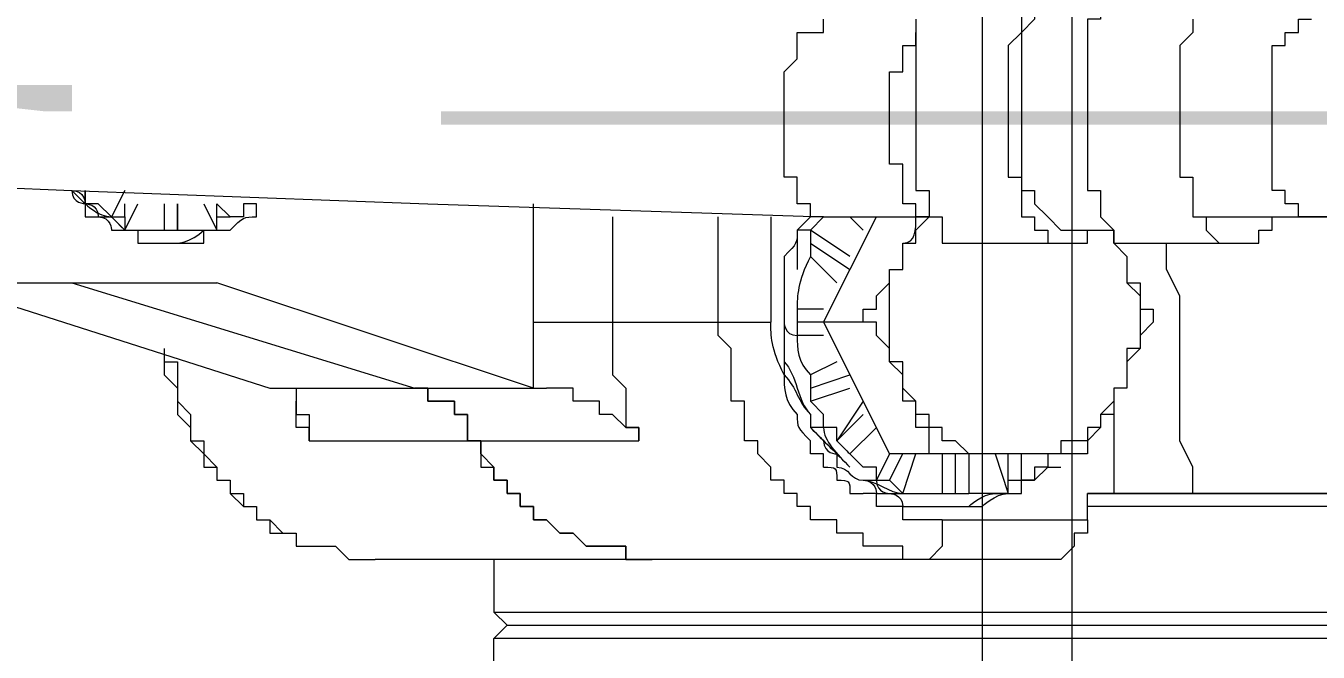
# Model space of a CAD drawing. Header units: millimetres. Extents: x 25083 to 52777, y 24772 to 45779.
# Drawn here: x 38416.02 to 38452.41, y 33511.3 to 33528.96 of the extents above; entities that cross this region are included whole.
import ezdxf

# ---------------------------------------------------------------- set-up
doc = ezdxf.new("R2010")
doc.units = ezdxf.units.MM
doc.layers.add('小车', color=7, linetype='Continuous')
doc.styles.get("Standard").update_dxf_attribs({"font": ''})
doc.styles.get('Standard').set_extended_font_data('SimSun')
doc.dimstyles.new('15', dxfattribs={"dimtxt": 15, "dimasz": 10, "dimexe": 2, "dimexo": 1, "dimgap": 1, "dimtad": 1, "dimdsep": 46, "dimtxsty": 'Standard', "dimcen": 2.5, "dimadec": 0, "dimazin": 0, "dimtfac": 1, "dimtmove": 2, "dimatfit": 3, "dimfxl": 1, "dimtolj": 1, "dimarcsym": 0})
doc.dimstyles.new('ISO-25', dxfattribs={"dimtxt": 2.5, "dimasz": 2.5, "dimexe": 1.25, "dimexo": 0.625, "dimtad": 1, "dimtxsty": 'Standard', "dimcen": 2.5, "dimadec": 0, "dimazin": 0, "dimtfac": 1, "dimtmove": 0, "dimatfit": 3, "dimfxl": 1, "dimarcsym": 0})

# ---------------------------------------------------------------- blocks, each defined once
blk = doc.blocks.new('*D925')
at = {"color": 0, "lineweight": -2}
for p, q in [((29677.862, 34881.662), (29677.862, 32448.293)), ((40733.017, 34757.645), (40733.017, 32448.293)), ((29680.362, 32449.543), (40730.517, 32449.543))]:
    blk.add_line(p, q, dxfattribs=at)
at = {"color": 0}
for points in [[(29680.362, 32449.96), (29680.362, 32449.127), (29677.862, 32449.543)], [(40730.517, 32449.127), (40730.517, 32449.96), (40733.017, 32449.543)]]:
    blk.add_solid(points, dxfattribs=at)
at = {"layer": 'DEFPOINTS', "color": 0}
for p in [(29677.862, 34882.287), (40733.017, 34758.27), (40733.017, 32449.543)]:
    blk.add_point(p, dxfattribs=at)
at = {"color": 0, "insert": (35205.439, 32451.628), "char_height": 2.5, "attachment_point": 5}
blk.add_mtext('11055,15', dxfattribs=at)
blk = doc.blocks.new('zw$D2F4')
h = blk.add_hatch(color=7)
edge = h.paths.add_edge_path(flags=0)
edge.add_spline(control_points=[(347.221, 1052.431), (347.221, 1052.431), (347.221, 1063.201), (347.221, 1063.201), (347.221, 1063.201), (346.849, 1063.201), (346.849, 1063.201), (346.849, 1063.201), (346.849, 1052.431), (346.849, 1052.431), (346.849, 1052.431), (347.221, 1052.431), (347.221, 1052.431), (347.221, 1052.431), (347.221, 1052.431), (347.221, 1052.431)], knot_values=[0, 0, 0, 0, 1, 1, 1, 2, 2, 2, 3, 3, 3, 4, 4, 4, 5, 5, 5, 5], degree=3, periodic=0)
edge = h.paths.add_edge_path(flags=0)
edge.add_spline(control_points=[(347.963, 1073.599), (347.963, 1073.599), (347.963, 1077.684), (347.963, 1077.684), (347.963, 1077.684), (348.335, 1082.883), (348.335, 1082.883), (348.335, 1082.883), (348.335, 1087.711), (348.335, 1087.711), (348.335, 1087.711), (348.706, 1092.167), (348.706, 1092.167), (348.706, 1092.167), (348.706, 1095.88), (348.706, 1095.88), (348.706, 1095.88), (349.077, 1098.851), (349.077, 1098.851), (349.077, 1098.851), (349.077, 1101.451), (349.077, 1101.451), (349.077, 1101.451), (348.335, 1101.451), (348.335, 1101.451), (348.335, 1101.451), (348.335, 1098.851), (348.335, 1098.851), (348.335, 1098.851), (348.335, 1098.851), (348.335, 1098.851), (348.335, 1098.851), (348.335, 1092.167), (348.335, 1092.167), (348.335, 1092.167), (347.963, 1087.711), (347.963, 1087.711), (347.963, 1087.711), (347.592, 1082.883), (347.592, 1082.883), (347.592, 1082.883), (347.592, 1077.684), (347.592, 1077.684), (347.592, 1077.684), (347.221, 1074.342), (347.221, 1074.342), (347.221, 1074.342), (347.221, 1073.599), (347.221, 1073.599), (347.221, 1073.599), (347.963, 1073.599), (347.963, 1073.599), (347.963, 1073.599), (347.963, 1073.599), (347.963, 1073.599)], knot_values=[0, 0, 0, 0, 1, 1, 1, 2, 2, 2, 3, 3, 3, 4, 4, 4, 5, 5, 5, 6, 6, 6, 7, 7, 7, 8, 8, 8, 9, 9, 9, 10, 10, 10, 11, 11, 11, 12, 12, 12, 13, 13, 13, 14, 14, 14, 15, 15, 15, 16, 16, 16, 17, 17, 17, 18, 18, 18, 18], degree=3, periodic=0)
h = blk.add_hatch(color=7)
h.dxf.hatch_style = 2
h.paths.add_polyline_path([(347.221, 1049.461), (347.221, 1052.431), (346.849, 1052.431), (346.849, 1049.461)])
h = blk.add_hatch(color=7)
h.dxf.hatch_style = 2
h.paths.add_polyline_path([(347.221, 1042.033), (347.221, 1049.461), (346.849, 1049.461), (346.849, 1042.033)])
h = blk.add_hatch(color=7)
h.dxf.hatch_style = 2
h.paths.add_polyline_path([(347.221, 1038.691), (347.221, 1042.033), (346.849, 1042.033), (346.849, 1038.691)])
h = blk.add_hatch(color=7)
edge = h.paths.add_edge_path(flags=0)
edge.add_spline(control_points=[(347.221, 991.9), (347.221, 991.9), (347.221, 1002.669), (347.221, 1002.669), (347.221, 1002.669), (346.849, 1002.669), (346.849, 1002.669), (346.849, 1002.669), (346.849, 991.9), (346.849, 991.9), (346.849, 991.9), (347.221, 991.9), (347.221, 991.9), (347.221, 991.9), (347.221, 991.9), (347.221, 991.9)], knot_values=[0, 0, 0, 0, 1, 1, 1, 2, 2, 2, 3, 3, 3, 4, 4, 4, 5, 5, 5, 5], degree=3, periodic=0)
edge = h.paths.add_edge_path(flags=0)
edge.add_spline(control_points=[(347.221, 1013.439), (347.221, 1013.439), (347.221, 1038.691), (347.221, 1038.691), (347.221, 1038.691), (346.849, 1038.691), (346.849, 1038.691), (346.849, 1038.691), (346.849, 1013.439), (346.849, 1013.439), (346.849, 1013.439), (347.221, 1013.439), (347.221, 1013.439), (347.221, 1013.439), (347.221, 1013.439), (347.221, 1013.439)], knot_values=[0, 0, 0, 0, 1, 1, 1, 2, 2, 2, 3, 3, 3, 4, 4, 4, 5, 5, 5, 5], degree=3, periodic=0)
at = {"color": 7, "lineweight": 5}
for points in [[(346.107, 1101.451), (345.735, 1096.252), (345.735, 1089.939), (345.364, 1082.511), (344.993, 1073.599), (344.621, 1063.572), (344.25, 1052.431)], [(342.393, 1096.623), (342.393, 1069.514)], [(342.393, 1077.312), (339.422, 1068.028)], [(342.393, 1073.599), (339.422, 1063.944)], [(344.25, 1072.485), (344.621, 1072.856), (344.621, 1073.227), (344.993, 1073.227)], [(344.25, 1072.856), (344.25, 1072.485)], [(344.25, 1072.856), (344.25, 1072.485)], [(344.993, 1072.113), (344.25, 1072.485)], [(343.878, 1072.113), (343.878, 1071.742), (343.507, 1071.742), (343.507, 1070.628)], [(343.878, 1072.113), (344.621, 1071.742)], [(344.25, 1072.113), (344.621, 1072.113)], [(340.536, 1070.999), (339.793, 1070.999), (339.422, 1070.628), (338.679, 1070.628), (338.308, 1070.257), (337.937, 1070.257), (337.565, 1069.885), (337.194, 1069.885), (337.194, 1069.514), (336.823, 1069.514), (336.823, 1069.143), (336.451, 1069.143), (336.08, 1068.771), (336.08, 1068.4), (335.709, 1068.4), (335.709, 1068.028), (335.337, 1068.028), (335.337, 1067.286), (334.966, 1067.286), (334.966, 1066.172), (334.594, 1065.8), (334.594, 1065.058)], [(340.536, 1070.999), (340.165, 1070.999), (340.165, 1070.628), (339.051, 1070.628), (338.679, 1070.257), (337.937, 1070.257), (337.937, 1069.885), (337.565, 1069.885), (337.194, 1069.514), (336.823, 1069.514), (336.823, 1069.143), (336.451, 1069.143), (336.451, 1068.771), (336.08, 1068.771), (336.08, 1068.4), (335.709, 1068.4), (335.709, 1068.028), (335.337, 1067.657), (335.337, 1067.286), (334.966, 1067.286), (334.966, 1066.172), (334.594, 1065.8), (334.594, 1065.058)], [(344.621, 1070.999), (343.878, 1070.999)], [(343.507, 1070.628), (343.507, 1069.885), (343.878, 1069.885), (343.878, 1069.514)], [(344.621, 1070.628), (343.878, 1070.628)], [(343.878, 1070.628), (344.621, 1070.628)], [(344.621, 1069.885), (343.878, 1069.514)], [(339.422, 1060.601), (342.393, 1069.514)], [(344.25, 1069.143), (344.621, 1069.514)], [(344.25, 1069.514), (344.621, 1069.514)], [(344.621, 1068.4), (344.621, 1068.771), (344.25, 1068.771), (344.25, 1069.143)], [(339.422, 1068.028), (339.422, 1067.657)], [(339.422, 1067.657), (339.422, 1067.286), (338.679, 1067.286), (338.679, 1066.914)], [(339.422, 1067.657), (339.422, 1060.23)], [(337.937, 1066.914), (338.308, 1066.914), (338.308, 1067.286), (339.051, 1067.286)], [(337.937, 1066.914), (337.937, 1057.63)], [(338.679, 1066.914), (337.937, 1066.914)], [(334.594, 1045.747), (334.594, 1065.058)], [(339.422, 1063.944), (339.422, 1063.572), (339.051, 1063.572), (339.051, 1062.829), (338.679, 1062.829), (338.679, 1062.458), (338.308, 1062.458), (337.937, 1062.458), (337.937, 1062.087)], [(339.051, 1063.201), (339.051, 1063.572), (339.422, 1063.572), (339.422, 1063.944)], [(338.679, 1062.829), (339.051, 1062.829), (339.051, 1063.201)], [(337.937, 1062.087), (337.937, 1062.458), (338.679, 1062.458), (338.679, 1062.829)], [(336.451, 1061.344), (336.823, 1061.344), (336.823, 1061.715), (337.194, 1061.715), (337.565, 1062.087), (337.937, 1062.087)], [(337.937, 1062.087), (337.194, 1062.087), (337.194, 1061.715), (336.823, 1061.715), (336.823, 1061.344), (336.451, 1061.344)], [(330.881, 1061.715), (332.366, 1061.715)], [(332.738, 1061.344), (332.366, 1061.715)], [(332.366, 925.798), (332.366, 1061.715)], [(332.738, 1061.344), (333.109, 1061.715)], [(333.109, 1061.715), (333.109, 925.798)], [(334.594, 1061.715), (333.109, 1061.715)], [(332.738, 1061.344), (332.738, 926.169)], [(336.451, 1061.344), (336.451, 1060.973), (336.08, 1060.973), (336.08, 1060.601), (335.709, 1060.601), (335.709, 1060.23), (335.337, 1059.859), (335.337, 1059.487), (334.966, 1059.116), (334.966, 1058.373), (334.966, 1058.002), (334.594, 1058.002), (334.594, 1057.259)], [(334.966, 1058.744), (334.966, 1059.116), (335.337, 1059.487), (335.337, 1059.859), (335.709, 1060.23), (335.709, 1060.601), (336.08, 1060.601), (336.08, 1060.973), (336.451, 1060.973), (336.451, 1061.344)], [(341.279, 1060.601), (341.279, 1053.917)], [(341.279, 1060.601), (344.621, 1060.601)], [(337.937, 1057.63), (338.308, 1057.63), (338.308, 1058.002), (338.679, 1058.373), (338.679, 1058.744), (339.051, 1058.744), (339.051, 1059.487), (339.422, 1059.487), (339.422, 1059.859), (339.422, 1060.23)], [(334.594, 1057.259), (334.594, 1058.002), (334.966, 1058.002), (334.966, 1058.744)], [(341.279, 1058.373), (339.793, 1058.373), (339.422, 1058.002), (338.308, 1058.002), (338.308, 1057.63), (337.937, 1057.63)], [(344.25, 1058.373), (341.279, 1058.373)], [(334.594, 1049.461), (334.594, 1050.203), (334.966, 1050.203), (334.966, 1051.317), (335.337, 1051.317), (335.337, 1052.06), (335.709, 1052.06), (335.709, 1052.803), (336.08, 1052.803), (336.08, 1053.174), (336.451, 1053.174), (336.451, 1053.545), (336.823, 1053.545), (336.823, 1053.917), (337.194, 1053.917), (337.565, 1054.288), (337.937, 1054.288), (337.937, 1054.66), (339.051, 1054.66), (339.051, 1055.031), (340.536, 1055.031), (340.908, 1055.402), (341.279, 1055.402)], [(341.279, 1055.402), (344.25, 1055.402)], [(344.25, 1053.917), (341.279, 1053.917)], [(344.25, 1052.431), (344.25, 1052.803), (344.621, 1052.803), (344.621, 1053.174), (344.993, 1053.174), (345.364, 1053.174), (345.364, 1053.545), (346.849, 1053.545)], [(346.849, 1053.545), (348.335, 1053.545), (348.706, 1053.174), (349.077, 1053.174), (349.449, 1053.174), (349.449, 1052.431), (349.82, 1052.431)], [(340.908, 1052.431), (340.908, 1053.174)], [(341.279, 1051.317), (341.279, 1053.174)], [(341.65, 1052.431), (341.65, 1053.174)], [(343.878, 1052.803), (343.878, 1053.174), (342.764, 1053.174)], [(343.878, 1053.174), (342.764, 1053.174)], [(337.194, 1052.431), (337.565, 1052.431), (337.565, 1052.803), (337.937, 1052.803)], [(337.937, 1052.06), (338.308, 1052.06), (338.308, 1052.431), (338.679, 1052.431), (339.051, 1052.803)], [(338.308, 1052.431), (338.308, 1052.803)], [(339.051, 1052.803), (339.422, 1051.689)], [(339.422, 1052.803), (339.793, 1051.689)], [(340.165, 1052.06), (339.793, 1052.803)], [(343.136, 1052.803), (342.393, 1052.06)], [(343.507, 1052.803), (342.764, 1051.689)], [(343.136, 1051.689), (343.878, 1052.803)], [(341.279, 1052.431), (337.565, 1050.575)], [(341.279, 1052.431), (344.25, 1050.946)], [(344.25, 1052.431), (344.25, 1051.317)], [(337.937, 1052.06), (338.679, 1051.317)], [(339.051, 1051.317), (337.937, 1052.06)], [(336.823, 1050.946), (337.194, 1050.946), (337.194, 1051.317), (337.565, 1051.689)], [(337.565, 1051.689), (338.308, 1050.946)], [(344.25, 1051.689), (343.878, 1051.317)], [(336.08, 1050.203), (336.08, 1050.946), (336.451, 1050.946), (336.451, 1051.317)], [(339.422, 1050.203), (339.793, 1050.203), (340.165, 1050.575), (340.536, 1050.575), (340.908, 1050.946), (341.279, 1050.946), (341.279, 1051.317)], [(341.279, 1051.317), (341.65, 1051.317), (341.65, 1050.946), (342.022, 1050.946), (342.393, 1050.575), (342.764, 1050.575), (342.764, 1050.203), (343.507, 1050.203)], [(344.25, 1051.317), (344.25, 1049.461)], [(337.565, 1050.575), (336.823, 1050.946)], [(336.451, 1050.575), (336.451, 1049.832)], [(336.823, 1050.575), (337.565, 1050.203)], [(337.565, 1045.376), (337.565, 1050.575)], [(339.422, 1050.203), (340.165, 1050.203), (340.165, 1050.575), (342.022, 1050.575), (342.393, 1050.575), (342.764, 1050.575), (342.764, 1050.203), (343.507, 1050.203)], [(344.25, 1049.461), (344.25, 1049.832), (344.621, 1049.832), (344.621, 1050.203), (344.993, 1050.203), (345.364, 1050.203), (345.735, 1050.203), (345.735, 1050.575), (346.849, 1050.575)], [(346.849, 1050.575), (348.335, 1050.575), (348.335, 1050.203), (349.077, 1050.203), (349.077, 1049.832), (349.449, 1049.832)], [(335.709, 1049.089), (335.709, 1050.203), (336.08, 1050.203)], [(336.451, 1050.203), (337.565, 1049.832)], [(337.565, 1049.461), (338.308, 1049.461), (338.308, 1049.832), (339.051, 1049.832), (339.051, 1050.203), (339.422, 1050.203)], [(337.565, 1047.232), (337.565, 1048.346), (337.937, 1048.718), (337.937, 1049.089), (338.308, 1049.089), (338.308, 1049.461), (338.679, 1049.461), (338.679, 1049.832), (339.051, 1049.832), (339.422, 1050.203)], [(343.507, 1050.203), (343.507, 1049.832), (343.878, 1049.832), (344.25, 1049.461)], [(349.82, 1049.832), (345.364, 1049.832), (344.993, 1049.832), (344.993, 1049.461), (344.25, 1049.461)], [(335.709, 1049.089), (334.966, 1049.089), (334.594, 1049.461)], [(344.25, 1049.461), (344.25, 1049.089), (343.507, 1049.089), (343.507, 1048.346)], [(335.709, 1049.089), (335.709, 1045.004)], [(337.565, 1049.089), (336.451, 1049.089)], [(336.451, 1048.718), (337.565, 1048.718)], [(337.565, 1048.346), (336.451, 1048.346)], [(336.451, 1047.232), (336.451, 1048.346)], [(343.507, 1048.346), (343.507, 1045.747)], [(337.565, 1047.604), (336.451, 1047.232)], [(336.823, 1047.232), (337.565, 1047.232)], [(339.422, 1044.261), (338.679, 1044.261), (338.679, 1044.633), (338.308, 1044.633), (338.308, 1045.004), (337.937, 1045.004), (337.937, 1045.747), (337.565, 1045.747), (337.565, 1046.118), (337.565, 1047.232)], [(351.306, 1045.376), (351.306, 1046.118), (350.934, 1046.118), (350.934, 1046.49), (350.563, 1046.49), (350.192, 1046.861), (349.449, 1046.861), (349.077, 1047.232), (345.364, 1047.232), (345.364, 1046.861), (344.25, 1046.861), (344.25, 1046.49), (343.878, 1046.49), (343.878, 1046.118), (343.507, 1046.118), (343.507, 1045.747)], [(336.823, 1046.861), (337.565, 1046.861)], [(337.565, 1046.118), (337.194, 1046.118), (337.194, 1046.49), (336.823, 1046.49), (336.823, 1046.861)], [(336.823, 1046.861), (336.823, 1046.49), (337.194, 1046.118), (337.194, 1045.747)], [(350.934, 1045.376), (350.934, 1045.747), (350.563, 1045.747), (350.563, 1046.118), (350.192, 1046.49), (349.82, 1046.49), (349.449, 1046.861), (349.077, 1046.861), (344.993, 1046.861), (344.993, 1046.49), (344.621, 1046.49), (344.25, 1046.118)], [(344.25, 1046.118), (343.878, 1045.747)], [(335.709, 1045.004), (335.337, 1045.004), (335.337, 1045.376), (334.966, 1045.376), (334.594, 1045.747)], [(343.507, 1045.747), (343.507, 1045.004), (343.878, 1045.004), (343.878, 1044.633)], [(343.878, 1045.747), (343.878, 1044.261)], [(339.422, 1044.261), (339.051, 1044.261), (338.679, 1044.633), (338.308, 1044.633), (337.937, 1045.004), (337.565, 1045.004), (337.565, 1045.376)], [(335.709, 1045.004), (336.451, 1045.004)], [(336.08, 925.798), (336.08, 1045.004)], [(336.451, 961.448), (336.451, 1045.004)], [(336.451, 1045.004), (336.451, 961.077)], [(351.306, 1043.519), (351.306, 1043.89), (350.934, 1043.89), (350.934, 1044.261), (350.563, 1044.261), (350.563, 1044.633), (349.82, 1044.633), (349.82, 1045.004), (349.077, 1045.004), (344.993, 1045.004), (344.993, 1044.633), (344.25, 1044.633), (343.878, 1044.261), (343.507, 1044.261), (343.507, 1043.519)], [(339.051, 1044.261), (336.451, 1044.261)], [(341.279, 1043.147), (340.908, 1043.519), (340.536, 1043.519), (340.165, 1043.89), (339.422, 1043.89), (339.422, 1044.261)], [(343.507, 1044.261), (343.136, 1043.89), (342.393, 1043.89), (342.022, 1043.519), (340.536, 1043.519), (340.536, 1043.89), (339.422, 1043.89), (339.422, 1044.261)], [(343.507, 1044.261), (343.136, 1043.89), (342.393, 1043.89), (342.393, 1043.519), (341.65, 1043.519), (341.65, 1043.147), (341.279, 1043.147)], [(343.507, 1043.519), (343.507, 1040.919)], [(336.451, 1042.033), (337.194, 1042.033), (337.937, 1042.405), (342.022, 1042.405), (342.764, 1042.776), (343.507, 1042.776)], [(349.82, 1042.033), (349.449, 1042.033), (349.077, 1042.405), (345.364, 1042.405), (345.364, 1042.033), (344.25, 1042.033)], [(344.25, 1042.033), (344.25, 1041.662), (343.878, 1041.662), (343.507, 1041.291), (343.507, 1040.919)], [(344.25, 1042.033), (344.25, 1038.691)], [(343.507, 1040.919), (343.507, 1040.177), (343.878, 1040.177), (343.878, 1039.805), (344.25, 1039.805)], [(344.25, 1038.691), (344.25, 1039.062), (344.621, 1039.062), (344.621, 1039.434), (344.993, 1039.434), (344.993, 1039.805), (345.364, 1039.805), (346.849, 1039.805)], [(346.849, 1039.805), (349.077, 1039.805), (349.077, 1039.434), (349.449, 1039.434), (349.449, 1039.062), (349.82, 1039.062), (349.82, 1038.691)], [(344.25, 1038.691), (344.25, 1039.062)], [(344.25, 1038.691), (344.25, 991.9)], [(344.25, 1037.948), (344.25, 1038.691)]]:
    blk.add_lwpolyline(points, dxfattribs=at)
for points in [[(344.993, 1073.599), (344.993, 1073.227), (344.621, 1073.227), (344.621, 1073.227)], [(344.993, 1073.599), (344.621, 1073.227), (344.621, 1073.227), (344.621, 1073.227)], [(344.993, 1073.599), (344.621, 1073.599), (344.621, 1073.227), (344.621, 1073.227)], [(344.621, 1073.227), (344.621, 1073.227), (344.25, 1072.856), (344.25, 1072.485)], [(344.621, 1073.227), (344.621, 1073.227), (344.621, 1072.856), (344.25, 1072.856)], [(344.621, 1073.227), (344.621, 1073.227), (344.621, 1073.227), (344.25, 1073.227)], [(344.25, 1073.227), (344.25, 1072.856), (344.25, 1072.856), (344.25, 1072.856)], [(344.993, 1073.227), (344.993, 1073.227), (344.621, 1073.227), (344.621, 1073.227)], [(344.621, 1073.227), (344.621, 1073.227), (344.621, 1073.227), (344.621, 1073.227)], [(344.621, 1073.227), (344.621, 1073.227), (344.621, 1073.227), (344.621, 1073.227)], [(344.621, 1073.227), (344.621, 1073.227), (344.621, 1073.227), (344.621, 1073.227)], [(344.25, 1072.856), (344.25, 1072.485), (343.878, 1072.485), (343.878, 1072.485)], [(344.25, 1072.856), (344.25, 1072.856), (344.25, 1072.856), (344.25, 1072.856)], [(344.25, 1072.856), (344.25, 1072.856), (344.25, 1072.856), (344.25, 1072.856)], [(344.25, 1072.856), (344.25, 1072.856), (344.25, 1072.856), (344.25, 1072.856)], [(344.25, 1072.856), (344.25, 1072.856), (344.25, 1072.856), (344.25, 1072.856)], [(344.25, 1072.856), (344.25, 1072.856), (344.25, 1072.856), (344.25, 1072.856)], [(344.25, 1072.856), (344.25, 1072.856), (344.25, 1072.856), (344.25, 1072.485)], [(344.25, 1072.856), (344.25, 1072.856), (344.25, 1072.856), (344.25, 1072.856)], [(344.25, 1072.856), (344.25, 1072.856), (344.25, 1072.485), (344.25, 1072.485)], [(343.878, 1072.485), (343.878, 1072.485), (343.878, 1072.485), (343.878, 1072.113)], [(344.25, 1072.485), (344.25, 1072.485), (343.878, 1072.113), (343.878, 1072.113)], [(344.25, 1072.485), (344.25, 1072.485), (344.25, 1072.485), (343.878, 1072.113)], [(343.878, 1072.485), (343.878, 1072.485), (343.878, 1072.485), (343.878, 1072.485)], [(343.878, 1072.485), (343.878, 1072.485), (343.878, 1072.485), (343.878, 1072.113)], [(344.25, 1072.485), (344.25, 1072.485), (344.25, 1072.485), (344.25, 1072.485)], [(344.25, 1072.485), (344.25, 1072.485), (344.25, 1072.113), (344.25, 1072.113)], [(344.25, 1072.113), (344.25, 1072.113), (344.25, 1072.113), (343.878, 1072.113)], [(343.878, 1072.113), (343.878, 1072.113), (343.878, 1072.113), (343.878, 1072.113)], [(343.878, 1072.113), (343.878, 1072.113), (343.878, 1072.113), (343.878, 1072.113)], [(343.878, 1072.113), (343.878, 1071.742), (343.878, 1071.371), (343.878, 1071.371)], [(343.878, 1072.113), (343.878, 1072.113), (343.878, 1072.113), (343.878, 1072.113)], [(343.878, 1072.113), (343.878, 1072.113), (343.878, 1072.113), (343.878, 1072.113)], [(343.878, 1072.113), (343.878, 1072.113), (343.878, 1072.113), (343.878, 1072.113)], [(343.878, 1072.113), (343.878, 1072.113), (343.878, 1072.113), (343.878, 1072.113)], [(343.878, 1072.113), (343.878, 1072.113), (343.878, 1072.113), (343.878, 1072.113)], [(343.878, 1072.113), (343.878, 1072.113), (343.878, 1072.113), (343.878, 1072.113)], [(343.878, 1072.113), (343.878, 1072.113), (343.878, 1072.113), (343.878, 1072.113)], [(343.878, 1072.113), (343.878, 1071.742), (343.878, 1071.742), (343.878, 1071.371)], [(343.878, 1072.113), (343.878, 1071.742), (343.878, 1071.742), (343.878, 1071.371)], [(343.878, 1072.113), (343.878, 1072.113), (343.878, 1072.113), (343.878, 1072.113)], [(343.878, 1072.113), (343.878, 1072.113), (343.878, 1071.742), (343.878, 1071.371)], [(343.878, 1071.371), (343.878, 1071.371), (343.878, 1071.371), (343.878, 1071.371)], [(343.878, 1071.371), (343.878, 1071.371), (343.878, 1071.371), (343.878, 1071.371)], [(343.878, 1071.371), (343.878, 1071.371), (343.878, 1071.371), (343.878, 1071.371)], [(343.878, 1071.371), (343.878, 1071.371), (343.878, 1071.371), (343.878, 1071.371)], [(343.878, 1071.371), (343.878, 1071.371), (343.878, 1071.371), (343.878, 1071.371)], [(343.878, 1071.371), (343.878, 1071.371), (343.878, 1071.371), (343.878, 1071.371)], [(343.878, 1071.371), (343.878, 1071.371), (343.878, 1071.371), (343.878, 1071.371)], [(343.878, 1071.371), (343.878, 1071.371), (343.878, 1071.371), (343.878, 1071.371)], [(343.878, 1071.371), (343.878, 1071.371), (343.878, 1071.371), (343.878, 1071.371)], [(343.878, 1071.371), (343.878, 1071.371), (343.878, 1070.999), (343.878, 1070.999)], [(343.878, 1071.371), (343.878, 1071.371), (343.878, 1070.999), (343.878, 1070.999)], [(343.878, 1071.371), (343.878, 1070.999), (343.878, 1070.999), (343.878, 1070.999)], [(343.878, 1071.371), (343.878, 1071.371), (343.878, 1071.371), (343.878, 1071.371)], [(343.878, 1071.371), (343.878, 1071.371), (343.878, 1071.371), (343.878, 1071.371)], [(343.878, 1070.999), (343.878, 1070.999), (343.878, 1070.999), (343.878, 1070.999)], [(343.878, 1070.999), (343.878, 1070.999), (343.878, 1070.999), (343.878, 1070.999)], [(343.878, 1070.999), (343.878, 1070.999), (343.878, 1070.999), (343.878, 1070.628)], [(343.507, 1070.628), (343.507, 1070.628), (343.507, 1070.257), (343.878, 1069.885)], [(343.878, 1070.628), (343.878, 1070.628), (343.878, 1070.628), (343.878, 1070.628)], [(343.878, 1070.628), (343.878, 1070.257), (343.878, 1070.257), (343.878, 1069.885)], [(343.878, 1070.628), (343.878, 1070.628), (343.878, 1070.628), (343.878, 1070.628)], [(343.878, 1069.885), (343.878, 1069.885), (343.878, 1069.514), (343.878, 1069.514)], [(343.878, 1069.885), (343.878, 1069.885), (343.878, 1069.514), (343.878, 1069.514)], [(343.878, 1069.885), (343.878, 1069.885), (343.878, 1069.885), (343.878, 1069.885)], [(343.878, 1069.514), (344.25, 1069.514), (344.25, 1069.514), (344.25, 1069.514)], [(343.878, 1069.514), (343.878, 1069.143), (343.878, 1069.143), (343.878, 1069.143)], [(343.878, 1069.514), (343.878, 1069.514), (344.25, 1069.514), (344.25, 1069.514)], [(343.878, 1069.514), (343.878, 1069.514), (343.878, 1069.514), (343.878, 1069.514)], [(344.25, 1069.514), (344.25, 1069.514), (344.25, 1069.143), (344.25, 1069.143)], [(344.25, 1069.514), (344.25, 1069.143), (344.25, 1069.143), (344.25, 1069.143)], [(343.878, 1069.143), (344.25, 1068.771), (344.25, 1068.771), (344.25, 1068.4)], [(344.25, 1068.4), (344.621, 1068.4), (344.621, 1068.4), (344.621, 1068.4)], [(339.051, 1063.201), (339.051, 1063.201), (339.051, 1063.201), (339.051, 1063.201)], [(338.679, 1062.829), (338.679, 1062.829), (338.679, 1062.829), (338.679, 1062.829)], [(336.451, 1061.344), (336.451, 1061.344), (336.451, 1061.344), (336.451, 1061.344)], [(339.422, 1060.601), (340.165, 1060.601), (340.908, 1060.601), (341.279, 1060.601)], [(339.422, 1060.601), (339.422, 1060.23), (339.422, 1060.23), (339.422, 1060.23)], [(339.793, 1053.545), (340.536, 1053.917), (340.908, 1053.917), (341.279, 1053.917)], [(339.793, 1053.545), (339.422, 1053.545), (339.051, 1053.545), (338.679, 1053.174)], [(340.165, 1053.545), (339.793, 1053.174), (339.051, 1053.174), (338.679, 1052.803)], [(340.165, 1053.545), (339.793, 1053.174), (339.051, 1053.174), (338.679, 1052.803)], [(339.793, 1053.545), (339.422, 1053.174), (339.051, 1053.174), (338.679, 1052.803)], [(340.165, 1053.545), (339.793, 1053.545), (339.793, 1053.545), (339.793, 1053.545)], [(341.279, 1053.545), (340.908, 1053.545), (340.536, 1053.545), (340.165, 1053.545)], [(341.279, 1053.545), (341.279, 1053.545), (340.908, 1053.545), (340.908, 1053.174)], [(341.279, 1053.545), (341.279, 1053.545), (340.908, 1053.545), (340.908, 1053.174)], [(342.022, 1053.545), (341.65, 1053.545), (341.65, 1053.545), (341.279, 1053.545)], [(342.022, 1053.545), (341.65, 1053.545), (341.65, 1053.545), (341.279, 1053.545)], [(342.022, 1053.545), (341.65, 1053.545), (341.65, 1053.545), (341.279, 1053.545)], [(343.136, 1053.545), (342.764, 1053.545), (342.393, 1053.545), (342.022, 1053.545)], [(343.878, 1053.174), (343.507, 1053.174), (343.507, 1053.174), (343.136, 1053.545)], [(338.679, 1053.174), (338.308, 1053.174), (338.308, 1053.174), (337.937, 1052.803)], [(340.908, 1053.174), (340.536, 1053.174), (340.165, 1053.174), (339.793, 1052.803)], [(341.279, 1053.174), (341.279, 1053.174), (341.279, 1053.174), (340.908, 1053.174)], [(341.65, 1053.174), (341.65, 1053.174), (341.65, 1053.174), (341.279, 1053.174)], [(343.136, 1052.803), (342.393, 1053.174), (342.022, 1053.174), (341.65, 1053.174)], [(342.764, 1053.174), (342.764, 1053.174), (342.764, 1053.174), (342.764, 1053.174)], [(344.25, 1052.803), (344.25, 1052.803), (344.25, 1052.803), (343.878, 1053.174)], [(343.878, 1052.803), (343.878, 1053.174), (343.878, 1053.174), (343.878, 1053.174)], [(338.308, 1052.803), (337.937, 1052.431), (337.565, 1052.06), (337.194, 1051.689)], [(338.308, 1052.803), (337.937, 1052.431), (337.937, 1052.431), (337.937, 1052.431)], [(338.679, 1052.803), (338.679, 1052.803), (338.308, 1052.803), (338.308, 1052.803)], [(339.422, 1052.803), (339.422, 1052.803), (339.051, 1052.803), (339.051, 1052.803)], [(339.793, 1052.803), (339.793, 1052.803), (339.422, 1052.803), (339.422, 1052.803)], [(343.507, 1052.803), (343.136, 1052.803), (343.136, 1052.803), (343.136, 1052.803)], [(343.878, 1052.803), (343.507, 1052.803), (343.507, 1052.803), (343.507, 1052.803)], [(344.25, 1052.431), (344.25, 1052.431), (343.878, 1052.803), (343.878, 1052.803)], [(343.878, 1052.803), (343.878, 1052.803), (343.878, 1052.803), (343.878, 1052.803)], [(337.194, 1052.431), (337.194, 1052.06), (337.194, 1052.06), (336.823, 1052.06)], [(338.308, 1052.431), (337.937, 1052.431), (337.565, 1052.06), (337.194, 1051.689)], [(337.937, 1052.431), (337.565, 1052.431), (337.565, 1052.06), (337.565, 1052.06)], [(336.823, 1052.06), (336.823, 1051.689), (336.823, 1051.689), (336.451, 1051.689)], [(337.194, 1052.06), (337.194, 1051.689), (336.823, 1051.689), (336.823, 1051.317)], [(337.565, 1052.06), (337.565, 1052.06), (337.194, 1052.06), (337.194, 1052.06)], [(337.937, 1052.06), (337.565, 1051.689), (337.565, 1051.689), (337.565, 1051.689)], [(337.937, 1052.06), (337.937, 1052.06), (337.937, 1052.06), (337.937, 1052.06)], [(336.451, 1051.689), (336.451, 1051.689), (336.451, 1051.317), (336.451, 1051.317)], [(336.823, 1051.317), (336.823, 1050.946), (336.451, 1050.575), (336.451, 1050.203)], [(336.823, 1051.317), (336.823, 1050.946), (336.451, 1050.575), (336.451, 1050.203)], [(336.451, 1051.317), (336.451, 1051.317), (336.451, 1051.317), (336.451, 1051.317)], [(336.823, 1051.317), (336.823, 1050.946), (336.451, 1050.946), (336.451, 1050.946)], [(336.823, 1051.317), (336.823, 1051.317), (336.823, 1051.317), (336.823, 1051.317)], [(336.823, 1051.317), (336.823, 1051.317), (336.823, 1051.317), (336.823, 1051.317)], [(336.823, 1051.317), (336.823, 1051.317), (336.823, 1051.317), (336.823, 1051.317)], [(336.823, 1051.317), (336.823, 1050.946), (336.823, 1050.946), (336.823, 1050.946)], [(336.451, 1050.946), (336.451, 1050.946), (336.451, 1050.946), (336.451, 1050.946)], [(336.451, 1050.946), (336.451, 1050.575), (336.451, 1050.575), (336.451, 1050.575)], [(336.823, 1050.946), (336.451, 1050.946), (336.451, 1050.575), (336.451, 1050.575)], [(336.823, 1050.946), (336.823, 1050.575), (336.823, 1050.575), (336.823, 1050.575)], [(336.451, 1050.575), (336.451, 1050.575), (336.451, 1050.203), (336.08, 1050.203)], [(336.823, 1050.575), (336.451, 1050.203), (336.451, 1050.203), (336.451, 1050.203)], [(336.08, 1050.203), (336.08, 1049.832), (336.08, 1049.832), (336.08, 1049.832)], [(336.451, 1050.203), (336.451, 1050.203), (336.451, 1050.203), (336.451, 1050.203)], [(336.451, 1050.203), (336.451, 1050.203), (336.451, 1050.203), (336.451, 1050.203)], [(336.451, 1050.203), (336.451, 1050.203), (336.451, 1050.203), (336.451, 1050.203)], [(336.451, 1050.203), (336.451, 1049.832), (336.451, 1049.461), (336.451, 1049.089)], [(343.507, 1050.203), (343.507, 1049.832), (343.878, 1049.832), (344.25, 1049.832)], [(336.08, 1049.832), (336.08, 1049.461), (336.08, 1049.461), (336.08, 1049.461)], [(336.451, 1049.832), (336.451, 1049.461), (336.451, 1049.461), (336.451, 1049.089)], [(336.451, 1049.832), (336.451, 1049.461), (336.451, 1049.089), (336.451, 1049.089)], [(336.451, 1049.832), (336.451, 1049.832), (336.451, 1049.832), (336.451, 1049.832)], [(336.451, 1049.832), (336.451, 1049.461), (336.451, 1049.461), (336.451, 1049.089)], [(336.451, 1049.832), (336.451, 1049.832), (336.451, 1049.832), (336.451, 1049.832)], [(336.08, 1049.461), (336.08, 1049.461), (336.08, 1049.089), (336.08, 1049.089)], [(344.25, 1049.461), (344.25, 1049.461), (344.25, 1049.461), (344.25, 1049.461)], [(336.08, 1049.089), (336.08, 1048.718), (336.08, 1048.346), (336.08, 1047.975)], [(336.451, 1049.089), (336.451, 1049.089), (336.451, 1049.089), (336.451, 1049.089)], [(336.451, 1049.089), (336.451, 1049.089), (336.451, 1048.718), (336.451, 1048.718)], [(336.451, 1049.089), (336.451, 1049.089), (336.451, 1049.089), (336.451, 1049.089)], [(336.451, 1049.089), (336.451, 1049.089), (336.451, 1049.089), (336.451, 1049.089)], [(336.451, 1049.089), (336.451, 1049.089), (336.451, 1049.089), (336.451, 1049.089)], [(336.451, 1049.089), (336.451, 1049.089), (336.451, 1049.089), (336.451, 1049.089)], [(336.08, 1048.718), (336.08, 1048.718), (336.08, 1048.346), (336.08, 1048.346)], [(336.451, 1048.718), (336.451, 1048.718), (336.451, 1048.718), (336.451, 1048.346)], [(336.08, 1048.346), (336.08, 1048.346), (336.451, 1047.975), (336.451, 1047.604)], [(336.451, 1048.346), (336.451, 1048.346), (336.451, 1048.346), (336.451, 1048.346)], [(336.08, 1047.975), (336.08, 1047.975), (336.451, 1047.604), (336.451, 1047.232)], [(336.451, 1047.604), (336.451, 1047.604), (336.451, 1047.604), (336.451, 1047.232)], [(336.451, 1047.232), (336.451, 1047.232), (336.451, 1047.232), (336.823, 1047.232)], [(336.451, 1047.232), (336.451, 1046.861), (336.451, 1046.861), (336.451, 1046.861)], [(336.451, 1047.232), (336.451, 1047.232), (336.451, 1047.232), (336.451, 1047.232)], [(336.823, 1047.232), (336.823, 1046.861), (336.823, 1046.861), (336.823, 1046.861)], [(336.451, 1046.861), (336.823, 1046.861), (336.823, 1046.861), (336.823, 1046.861)], [(343.507, 1044.261), (343.507, 1044.261), (343.878, 1044.261), (343.878, 1044.261)], [(343.507, 1044.261), (343.507, 1044.261), (343.878, 1044.261), (343.878, 1044.261)], [(344.25, 1038.691), (344.25, 1038.691), (344.25, 1038.691), (344.25, 1038.691)], [(344.25, 1038.691), (344.25, 1038.691), (344.25, 1038.691), (344.25, 1038.691)]]:
    blk.add_open_spline(points, degree=3, dxfattribs=at)
blk = doc.blocks.new('*D470')
at = {"layer": 'DEFPOINTS', "color": 0}
for p in [(36180.039, 116639.326), (36197.537, 116639.326), (36197.537, 116438.26)]:
    blk.add_point(p, dxfattribs=at)
at = {"layer": '小车', "color": 0, "linetype": 'Continuous', "lineweight": -2}
for p, q in [((36180.039, 116638.326), (36180.039, 116436.26)), ((36197.537, 116638.326), (36197.537, 116436.26)), ((36170.039, 116438.26), (36160.039, 116438.26)), ((36180.039, 116438.26), (36197.537, 116438.26)), ((36207.537, 116438.26), (36217.537, 116438.26))]:
    blk.add_line(p, q, dxfattribs=at)
at = {"layer": '小车', "color": 0}
for points in [[(36170.039, 116439.926), (36170.039, 116436.593), (36180.039, 116438.26)], [(36207.537, 116439.926), (36207.537, 116436.593), (36197.537, 116438.26)]]:
    blk.add_solid(points, dxfattribs=at)
at = {"layer": '小车', "color": 0, "insert": (36193.655, 116438.26), "char_height": 15, "attachment_point": 5}
blk.add_mtext('\\A1;17.5', dxfattribs=at)
blk = doc.blocks.new('A$C1A4175F5')
at = {"layer": '小车', "color": 7, "lineweight": 0}
for points in [[(1149.002, 286.971), (1149.002, 335.406)], [(1151.522, 286.971), (1151.522, 335.406)]]:
    blk.add_lwpolyline(points, dxfattribs=at)
at = {"layer": '小车'}
dim = blk.add_linear_dim(base=(229.857, 249.006), p1=(212.358, 450.073), p2=(229.857, 450.073), dimstyle='15', override={"dimfxl": 0.18}, dxfattribs=at)
dim.commit()
dim.dimension.update_dxf_attribs({"geometry": '*D470', "text_midpoint": (225.974, 249.006), "dimtype": 128, "insert": (-35967.681, -116189.253)})
blk = doc.blocks.new('zw$50CE')
blk.add_blockref('zw$D2F4', (22.01, 103.569))
at = {"layer": '小车', "ltscale": 10, "xscale": -1, "rotation": 270}
blk.add_blockref('A$C1A4175F5', (47.032, 0), dxfattribs=at)

msp = doc.modelspace()

# ---------------------------------------------------------------- block references
at = {"rotation": 90}
msp.add_blockref('zw$50CE', (39594.481, 33157.316), dxfattribs=at)

# ---------------------------------------------------------------- dimensions: what is measured, and where the dimension line sits
dim = msp.add_linear_dim(base=(40733.0166, 32449.5434), p1=(29677.8617, 34882.2868), p2=(40733.0166, 34758.2702), dimstyle='ISO-25')
dim.commit()
dim.dimension.update_dxf_attribs({"geometry": '*D925', "text_midpoint": (35205.4391, 32449.5434), "dimtype": 160})

doc.saveas('drawing.dxf')
